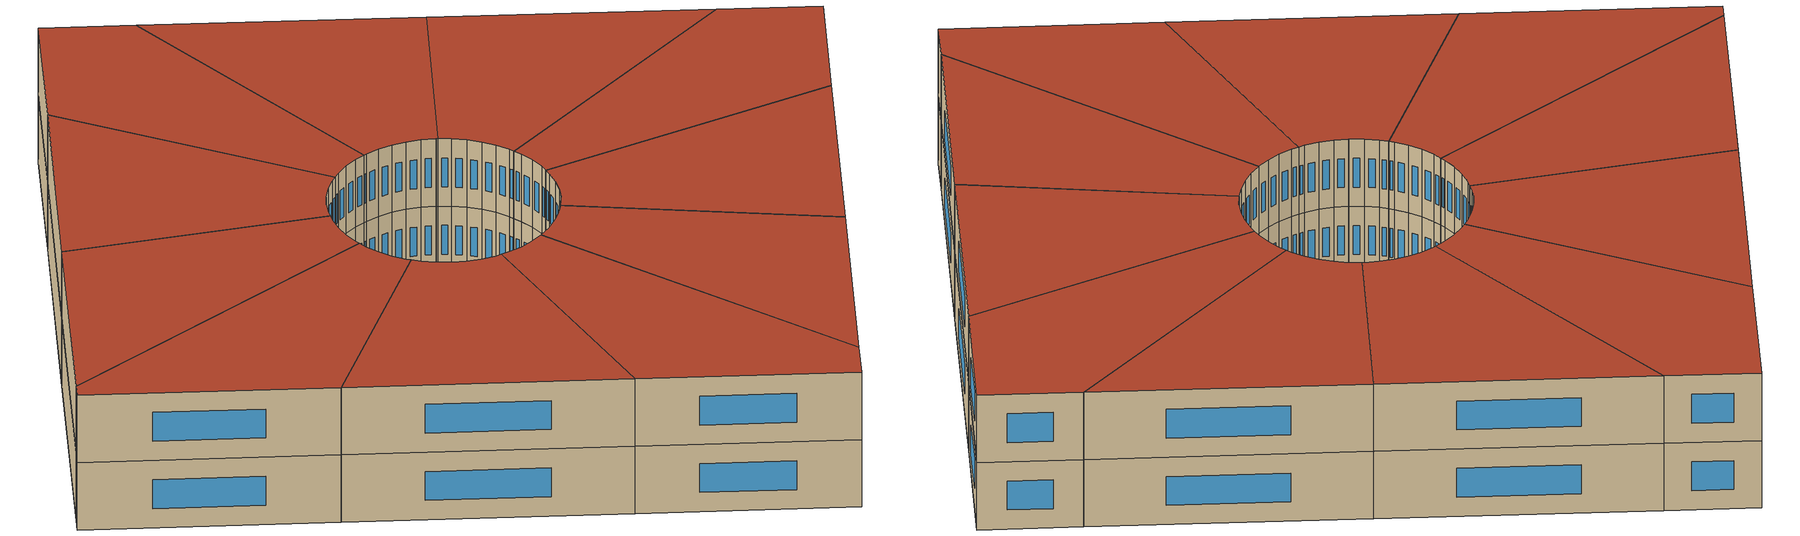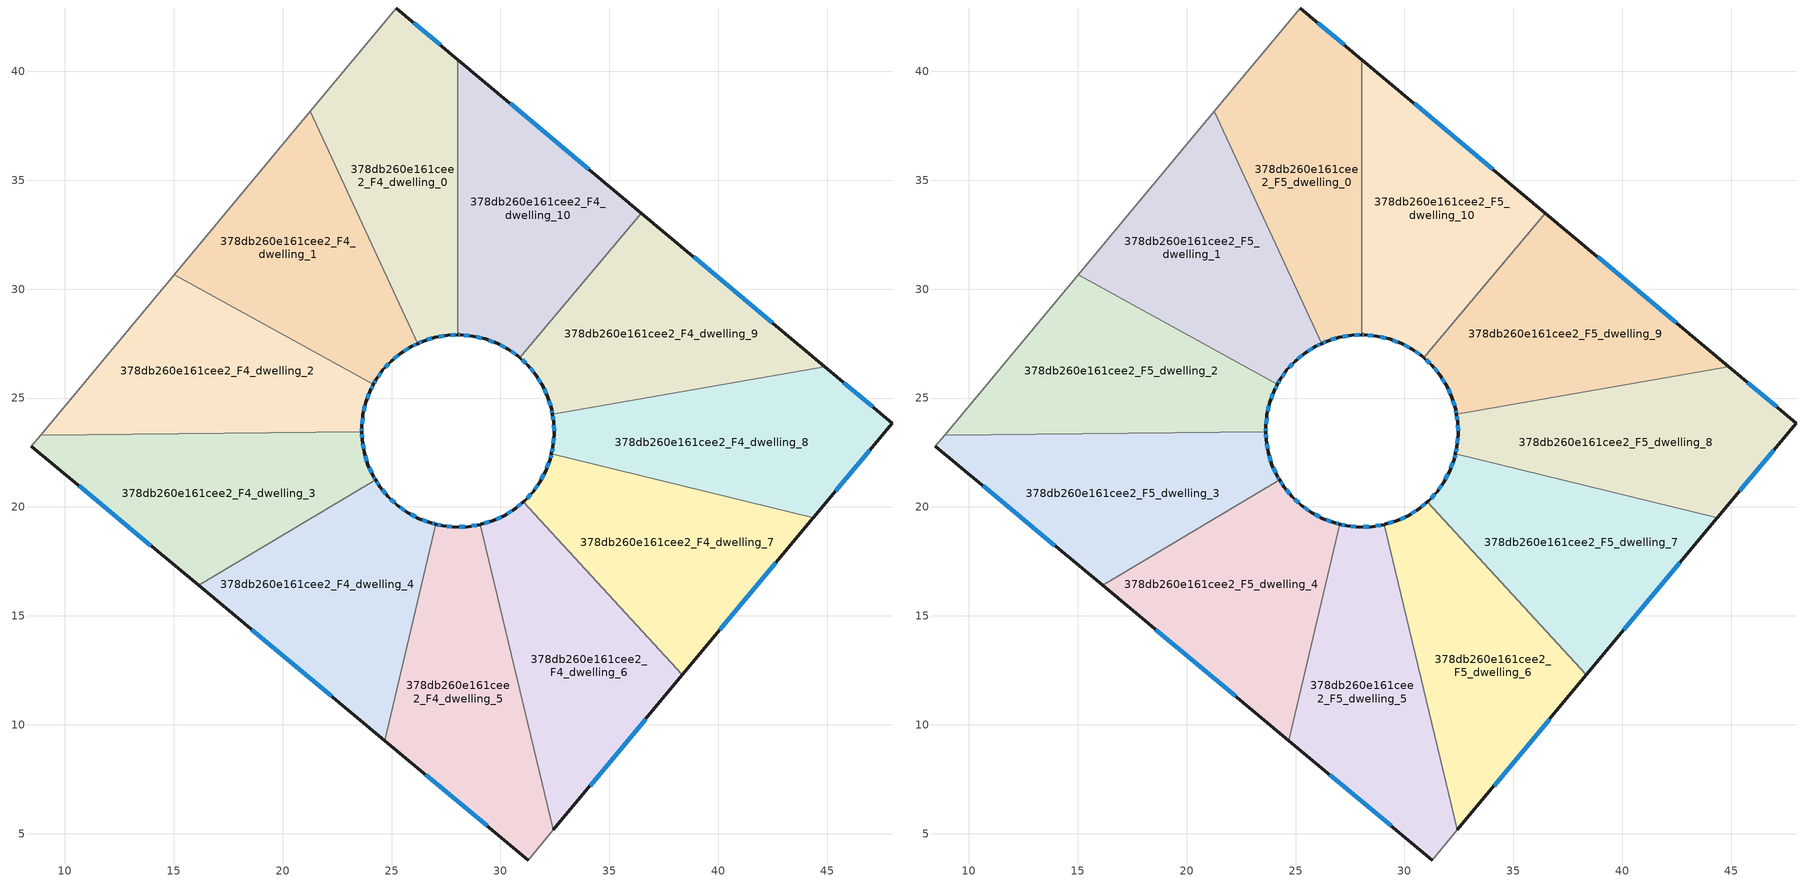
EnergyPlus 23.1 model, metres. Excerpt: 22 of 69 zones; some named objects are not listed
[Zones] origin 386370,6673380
378db260e161cee2_F4_dwelling_0
 floor to 378db260e161cee2_F3_dwelling_0 (EU_floor_Construction): 28.05,40.54 28.05,27.9 27.58,27.89 27.01,27.79 26.45,27.62 26.2,27.5 21.27,38.16 25.22,42.91 z12
 wall outside (EU_wall_Construction): 26.2,27.5 26.45,27.62 27.01,27.79 27.58,27.89 28.05,27.9 / 28.05,40.54 25.22,42.91 z12:15
 wall to 378db260e161cee2_F4_dwelling_10 (EU_wall_Construction): 28.05,27.9 28.05,40.54 z12:15
 wall to 378db260e161cee2_F4_dwelling_1 (EU_wall_Construction): 21.27,38.16 26.2,27.5 z12:15
 wall adiabatic (EU_wall_Construction): 25.22,42.91 21.27,38.16 z12:15
 window (EU_Window_Construction): 27.71,27.89 27.91,27.9 / 27.17,27.82 27.42,27.86 / 26.61,27.67 26.85,27.74 / 26.27,27.54 26.38,27.59 / 27.24,41.22 26.03,42.23 z12.86:14.14
378db260e161cee2_F4_dwelling_1
 floor to 378db260e161cee2_F3_dwelling_1 (EU_floor_Construction): 21.27,38.16 26.2,27.5 25.92,27.38 25.43,27.07 24.98,26.7 24.6,26.29 24.29,25.86 24.17,25.63 15.03,30.67 z12
 wall outside (EU_wall_Construction): 24.17,25.63 24.29,25.86 24.6,26.29 24.98,26.7 25.43,27.07 25.92,27.38 26.2,27.5 z12:15
 wall to 378db260e161cee2_F4_dwelling_2 (EU_wall_Construction): 15.03,30.67 24.17,25.63 z12:15
 wall adiabatic (EU_wall_Construction): 21.27,38.16 15.03,30.67 z12:15
 window (EU_Window_Construction): 26,27.41 26.12,27.47 / 25.57,27.16 25.78,27.29 / 25.11,26.81 25.3,26.96 / 24.71,26.41 24.87,26.58 / 24.38,25.98 24.51,26.17 / 24.21,25.7 24.26,25.79 z12.86:14.14
378db260e161cee2_F4_dwelling_10
 floor to 378db260e161cee2_F3_dwelling_10 (EU_floor_Construction): 36.47,33.49 30.89,26.86 30.84,26.91 30.83,26.91 30.36,27.24 29.85,27.52 29.3,27.72 28.74,27.85 28.16,27.91 28.05,27.9 28.05,40.54 z12
 wall outside (EU_wall_Construction): 28.05,27.9 28.16,27.91 28.74,27.85 29.3,27.72 29.85,27.52 30.36,27.24 30.83,26.91 30.84,26.91 30.89,26.86 / 36.47,33.49 28.05,40.54 z12:15
 wall to 378db260e161cee2_F4_dwelling_9 (EU_wall_Construction): 30.89,26.86 36.47,33.49 z12:15
 window (EU_Window_Construction): 30.49,27.15 30.69,27.01 / 30,27.44 30.22,27.32 / 29.46,27.66 29.69,27.57 / 28.9,27.81 29.14,27.76 / 28.33,27.89 28.57,27.87 / 28.08,27.9 28.13,27.9 / 34.06,35.51 30.45,38.53 z12.86:14.14
378db260e161cee2_F4_dwelling_2
 floor to 378db260e161cee2_F3_dwelling_2 (EU_floor_Construction): 24.17,25.63 24.02,25.35 23.82,24.8 23.69,24.24 23.63,23.66 23.64,23.45 8.89,23.3 15.03,30.67 z12
 wall outside (EU_wall_Construction): 23.64,23.45 23.63,23.66 23.69,24.24 23.82,24.8 24.02,25.35 24.17,25.63 z12:15
 wall to 378db260e161cee2_F4_dwelling_3 (EU_wall_Construction): 8.89,23.3 23.64,23.45 z12:15
 wall adiabatic (EU_wall_Construction): 15.03,30.67 8.89,23.3 z12:15
 window (EU_Window_Construction): 24.06,25.43 24.13,25.55 / 23.88,24.96 23.96,25.19 / 23.72,24.4 23.78,24.64 / 23.65,23.82 23.67,24.07 / 23.64,23.51 23.63,23.6 z12.86:14.14
378db260e161cee2_F4_dwelling_3
 floor to 378db260e161cee2_F3_dwelling_3 (EU_floor_Construction): 23.64,23.45 23.65,23.08 23.75,22.5 23.92,21.95 24.16,21.42 24.27,21.24 16.14,16.4 8.47,22.79 8.89,23.3 z12
 wall outside (EU_wall_Construction): 24.27,21.24 24.16,21.42 23.92,21.95 23.75,22.5 23.65,23.08 23.64,23.45 / 8.47,22.79 16.14,16.4 z12:15
 wall to 378db260e161cee2_F4_dwelling_4 (EU_wall_Construction): 16.14,16.4 24.27,21.24 z12:15
 wall adiabatic (EU_wall_Construction): 8.89,23.3 8.47,22.79 z12:15
 window (EU_Window_Construction): 23.65,23.18 23.64,23.34 / 23.72,22.67 23.68,22.91 / 23.87,22.11 23.8,22.35 / 24.09,21.57 23.99,21.8 / 24.24,21.29 24.19,21.37 / 10.66,20.96 13.95,18.22 z12.86:14.14
378db260e161cee2_F4_dwelling_4
 floor to 378db260e161cee2_F3_dwelling_4 (EU_floor_Construction): 26.25,19.47 26.79,19.27 27.04,19.21 24.69,9.28 16.14,16.4 24.27,21.24 24.47,20.93 24.84,20.48 25.26,20.08 25.27,20.07 25.73,19.74 z12
 wall outside (EU_wall_Construction): 27.04,19.21 26.79,19.27 26.25,19.47 25.73,19.74 25.27,20.07 25.26,20.08 24.84,20.48 24.47,20.93 24.27,21.24 / 16.14,16.4 24.69,9.28 z12:15
 wall to 378db260e161cee2_F4_dwelling_5 (EU_wall_Construction): 24.69,9.28 27.04,19.21 z12:15
 window (EU_Window_Construction): 24.41,21.02 24.33,21.15 / 24.73,20.61 24.57,20.8 / 25.14,20.19 24.96,20.36 / 25.6,19.84 25.4,19.98 / 26.1,19.55 25.88,19.67 / 26.64,19.33 26.4,19.41 / 26.97,19.23 26.86,19.25 / 18.58,14.36 22.25,11.31 z12.86:14.14
378db260e161cee2_F4_dwelling_5
 floor to 378db260e161cee2_F3_dwelling_5 (EU_floor_Construction): 29.08,19.2 32.42,5.17 31.27,3.79 24.69,9.28 27.04,19.21 27.36,19.14 27.94,19.08 28.52,19.1 z12
 wall outside (EU_wall_Construction): 29.08,19.2 28.52,19.1 27.94,19.08 27.36,19.14 27.04,19.21 / 24.69,9.28 31.27,3.79 z12:15
 wall to 378db260e161cee2_F4_dwelling_6 (EU_wall_Construction): 32.42,5.17 29.08,19.2 z12:15
 wall adiabatic (EU_wall_Construction): 31.27,3.79 32.42,5.17 z12:15
 window (EU_Window_Construction): 27.27,19.16 27.13,19.19 / 27.77,19.1 27.53,19.12 / 28.35,19.1 28.1,19.09 / 28.92,19.17 28.68,19.13 / 26.57,7.71 29.39,5.36 z12.86:14.14
378db260e161cee2_F4_dwelling_6
 floor to 378db260e161cee2_F3_dwelling_6 (EU_floor_Construction): 31.05,20.23 38.36,12.3 32.42,5.17 29.08,19.2 29.09,19.2 29.65,19.37 30.18,19.61 30.67,19.92 z12
 wall outside (EU_wall_Construction): 31.05,20.23 30.67,19.92 30.18,19.61 29.65,19.37 29.09,19.2 29.08,19.2 / 32.42,5.17 38.36,12.3 z12:15
 wall to 378db260e161cee2_F4_dwelling_7 (EU_wall_Construction): 38.36,12.3 31.05,20.23 z12:15
 window (EU_Window_Construction): 29.49,19.32 29.25,19.25 / 30.03,19.54 29.8,19.44 / 30.53,19.83 30.32,19.7 / 30.94,20.14 30.78,20.01 / 34.12,7.21 36.66,10.26 z12.86:14.14
378db260e161cee2_F4_dwelling_7
 floor to 378db260e161cee2_F3_dwelling_7 (EU_floor_Construction): 44.36,19.51 38.36,12.3 31.05,20.23 31.12,20.29 31.5,20.69 31.8,21.13 32.08,21.64 32.28,22.18 32.34,22.45 z12
 wall outside (EU_wall_Construction): 32.34,22.45 32.28,22.18 32.08,21.64 31.8,21.13 31.5,20.69 31.12,20.29 31.05,20.23 / 38.36,12.3 44.36,19.51 z12:15
 wall to 378db260e161cee2_F4_dwelling_8 (EU_wall_Construction): 44.36,19.51 32.34,22.45 z12:15
 window (EU_Window_Construction): 31.39,20.57 31.23,20.4 / 31.72,21 31.58,20.81 / 32,21.49 31.88,21.27 / 32.22,22.03 32.14,21.8 / 32.32,22.37 32.3,22.26 / 40.07,14.36 42.64,17.45 z12.86:14.14
378db260e161cee2_F4_dwelling_8
 floor to 378db260e161cee2_F3_dwelling_8 (EU_floor_Construction): 47.98,23.86 44.36,19.51 32.34,22.45 32.41,22.75 32.47,23.33 32.45,23.91 32.39,24.25 44.89,26.44 z12
 wall outside (EU_wall_Construction): 32.39,24.25 32.45,23.91 32.47,23.33 32.41,22.75 32.34,22.45 / 44.36,19.51 47.98,23.86 44.89,26.44 z12:15
 wall to 378db260e161cee2_F4_dwelling_9 (EU_wall_Construction): 44.89,26.44 32.39,24.25 z12:15
 window (EU_Window_Construction): 32.39,22.66 32.36,22.53 / 32.45,23.16 32.43,22.92 / 32.45,23.75 32.46,23.5 / 32.41,24.16 32.43,24.01 / 47.1,24.6 45.77,25.7 / 45.39,20.75 46.94,22.61 z12.86:14.14
378db260e161cee2_F4_dwelling_9
 floor to 378db260e161cee2_F3_dwelling_9 (EU_floor_Construction): 44.89,26.44 32.39,24.25 32.35,24.48 32.18,25.04 31.94,25.57 31.63,26.06 31.26,26.51 30.89,26.86 36.47,33.49 z12
 wall outside (EU_wall_Construction): 30.89,26.86 31.26,26.51 31.63,26.06 31.94,25.57 32.18,25.04 32.35,24.48 32.39,24.25 / 44.89,26.44 36.47,33.49 z12:15
 window (EU_Window_Construction): 32.36,24.42 32.38,24.32 / 32.23,24.88 32.3,24.64 / 32.01,25.42 32.11,25.19 / 31.72,25.92 31.85,25.71 / 31.37,26.38 31.53,26.19 / 30.99,26.76 31.15,26.61 / 42.48,28.46 38.87,31.48 z12.86:14.14
378db260e161cee2_F5_dwelling_0
 floor to 378db260e161cee2_F4_dwelling_0 (EU_floor_Construction): 28.05,40.54 28.05,27.9 27.58,27.89 27.01,27.79 26.45,27.62 26.2,27.5 21.27,38.16 25.22,42.91 z15
 wall outside (EU_wall_Construction): 26.2,27.5 26.45,27.62 27.01,27.79 27.58,27.89 28.05,27.9 / 28.05,40.54 25.22,42.91 z15:18
 wall to 378db260e161cee2_F5_dwelling_10 (EU_wall_Construction): 28.05,27.9 28.05,40.54 z15:18
 wall to 378db260e161cee2_F5_dwelling_1 (EU_wall_Construction): 21.27,38.16 26.2,27.5 z15:18
 wall adiabatic (EU_wall_Construction): 25.22,42.91 21.27,38.16 z15:18
 window (EU_Window_Construction): 27.71,27.89 27.91,27.9 / 27.17,27.82 27.42,27.86 / 26.61,27.67 26.85,27.74 / 26.27,27.54 26.38,27.59 / 27.24,41.22 26.03,42.23 z15.86:17.14
 roof outside (EU_roof_Construction): 28.05,27.9 28.05,40.54 25.22,42.91 21.27,38.16 26.2,27.5 26.45,27.62 27.01,27.79 27.58,27.89 z18
378db260e161cee2_F5_dwelling_1
 floor to 378db260e161cee2_F4_dwelling_1 (EU_floor_Construction): 21.27,38.16 26.2,27.5 25.92,27.38 25.43,27.07 24.98,26.7 24.6,26.29 24.29,25.86 24.17,25.63 15.03,30.67 z15
 wall outside (EU_wall_Construction): 24.17,25.63 24.29,25.86 24.6,26.29 24.98,26.7 25.43,27.07 25.92,27.38 26.2,27.5 z15:18
 wall to 378db260e161cee2_F5_dwelling_2 (EU_wall_Construction): 15.03,30.67 24.17,25.63 z15:18
 wall adiabatic (EU_wall_Construction): 21.27,38.16 15.03,30.67 z15:18
 window (EU_Window_Construction): 26,27.41 26.12,27.47 / 25.57,27.16 25.78,27.29 / 25.11,26.81 25.3,26.96 / 24.71,26.41 24.87,26.58 / 24.38,25.98 24.51,26.17 / 24.21,25.7 24.26,25.79 z15.86:17.14
 roof outside (EU_roof_Construction): 24.98,26.7 25.43,27.07 25.92,27.38 26.2,27.5 21.27,38.16 15.03,30.67 24.17,25.63 24.29,25.86 24.6,26.29 z18
378db260e161cee2_F5_dwelling_10
 floor to 378db260e161cee2_F4_dwelling_10 (EU_floor_Construction): 36.47,33.49 30.89,26.86 30.84,26.91 30.83,26.91 30.36,27.24 29.85,27.52 29.3,27.72 28.74,27.85 28.16,27.91 28.05,27.9 28.05,40.54 z15
 wall outside (EU_wall_Construction): 28.05,27.9 28.16,27.91 28.74,27.85 29.3,27.72 29.85,27.52 30.36,27.24 30.83,26.91 30.84,26.91 30.89,26.86 / 36.47,33.49 28.05,40.54 z15:18
 wall to 378db260e161cee2_F5_dwelling_9 (EU_wall_Construction): 30.89,26.86 36.47,33.49 z15:18
 window (EU_Window_Construction): 30.49,27.15 30.69,27.01 / 30,27.44 30.22,27.32 / 29.46,27.66 29.69,27.57 / 28.9,27.81 29.14,27.76 / 28.33,27.89 28.57,27.87 / 28.08,27.9 28.13,27.9 / 34.06,35.51 30.45,38.53 z15.86:17.14
 roof outside (EU_roof_Construction): 30.89,26.86 36.47,33.49 28.05,40.54 28.05,27.9 28.16,27.91 28.74,27.85 29.3,27.72 29.85,27.52 30.36,27.24 30.83,26.91 30.84,26.91 z18
378db260e161cee2_F5_dwelling_2
 floor to 378db260e161cee2_F4_dwelling_2 (EU_floor_Construction): 24.17,25.63 24.02,25.35 23.82,24.8 23.69,24.24 23.63,23.66 23.64,23.45 8.89,23.3 15.03,30.67 z15
 wall outside (EU_wall_Construction): 23.64,23.45 23.63,23.66 23.69,24.24 23.82,24.8 24.02,25.35 24.17,25.63 z15:18
 wall to 378db260e161cee2_F5_dwelling_3 (EU_wall_Construction): 8.89,23.3 23.64,23.45 z15:18
 wall adiabatic (EU_wall_Construction): 15.03,30.67 8.89,23.3 z15:18
 window (EU_Window_Construction): 24.06,25.43 24.13,25.55 / 23.88,24.96 23.96,25.19 / 23.72,24.4 23.78,24.64 / 23.65,23.82 23.67,24.07 / 23.64,23.51 23.63,23.6 z15.86:17.14
 roof outside (EU_roof_Construction): 23.64,23.45 23.63,23.66 23.69,24.24 23.82,24.8 24.02,25.35 24.17,25.63 15.03,30.67 8.89,23.3 z18
378db260e161cee2_F5_dwelling_3
 floor to 378db260e161cee2_F4_dwelling_3 (EU_floor_Construction): 23.64,23.45 23.65,23.08 23.75,22.5 23.92,21.95 24.16,21.42 24.27,21.24 16.14,16.4 8.47,22.79 8.89,23.3 z15
 wall outside (EU_wall_Construction): 24.27,21.24 24.16,21.42 23.92,21.95 23.75,22.5 23.65,23.08 23.64,23.45 / 8.47,22.79 16.14,16.4 z15:18
 wall to 378db260e161cee2_F5_dwelling_4 (EU_wall_Construction): 16.14,16.4 24.27,21.24 z15:18
 wall adiabatic (EU_wall_Construction): 8.89,23.3 8.47,22.79 z15:18
 window (EU_Window_Construction): 23.65,23.18 23.64,23.34 / 23.72,22.67 23.68,22.91 / 23.87,22.11 23.8,22.35 / 24.09,21.57 23.99,21.8 / 24.24,21.29 24.19,21.37 / 10.66,20.96 13.95,18.22 z15.86:17.14
 roof outside (EU_roof_Construction): 24.27,21.24 24.16,21.42 23.92,21.95 23.75,22.5 23.65,23.08 23.64,23.45 8.89,23.3 8.47,22.79 16.14,16.4 z18
378db260e161cee2_F5_dwelling_4
 floor to 378db260e161cee2_F4_dwelling_4 (EU_floor_Construction): 26.25,19.47 26.79,19.27 27.04,19.21 24.69,9.28 16.14,16.4 24.27,21.24 24.47,20.93 24.84,20.48 25.26,20.08 25.27,20.07 25.73,19.74 z15
 wall outside (EU_wall_Construction): 27.04,19.21 26.79,19.27 26.25,19.47 25.73,19.74 25.27,20.07 25.26,20.08 24.84,20.48 24.47,20.93 24.27,21.24 / 16.14,16.4 24.69,9.28 z15:18
 wall to 378db260e161cee2_F5_dwelling_5 (EU_wall_Construction): 24.69,9.28 27.04,19.21 z15:18
 window (EU_Window_Construction): 24.41,21.02 24.33,21.15 / 24.73,20.61 24.57,20.8 / 25.14,20.19 24.96,20.36 / 25.6,19.84 25.4,19.98 / 26.1,19.55 25.88,19.67 / 26.64,19.33 26.4,19.41 / 26.97,19.23 26.86,19.25 / 18.58,14.36 22.25,11.31 z15.86:17.14
 roof outside (EU_roof_Construction): 24.69,9.28 27.04,19.21 26.79,19.27 26.25,19.47 25.73,19.74 25.27,20.07 25.26,20.08 24.84,20.48 24.47,20.93 24.27,21.24 16.14,16.4 z18
378db260e161cee2_F5_dwelling_5
 floor to 378db260e161cee2_F4_dwelling_5 (EU_floor_Construction): 29.08,19.2 32.42,5.17 31.27,3.79 24.69,9.28 27.04,19.21 27.36,19.14 27.94,19.08 28.52,19.1 z15
 wall outside (EU_wall_Construction): 29.08,19.2 28.52,19.1 27.94,19.08 27.36,19.14 27.04,19.21 / 24.69,9.28 31.27,3.79 z15:18
 wall to 378db260e161cee2_F5_dwelling_6 (EU_wall_Construction): 32.42,5.17 29.08,19.2 z15:18
 wall adiabatic (EU_wall_Construction): 31.27,3.79 32.42,5.17 z15:18
 window (EU_Window_Construction): 27.27,19.16 27.13,19.19 / 27.77,19.1 27.53,19.12 / 28.35,19.1 28.1,19.09 / 28.92,19.17 28.68,19.13 / 26.57,7.71 29.39,5.36 z15.86:17.14
 roof outside (EU_roof_Construction): 31.27,3.79 32.42,5.17 29.08,19.2 28.52,19.1 27.94,19.08 27.36,19.14 27.04,19.21 24.69,9.28 z18
378db260e161cee2_F5_dwelling_6
 floor to 378db260e161cee2_F4_dwelling_6 (EU_floor_Construction): 31.05,20.23 38.36,12.3 32.42,5.17 29.08,19.2 29.09,19.2 29.65,19.37 30.18,19.61 30.67,19.92 z15
 wall outside (EU_wall_Construction): 31.05,20.23 30.67,19.92 30.18,19.61 29.65,19.37 29.09,19.2 29.08,19.2 / 32.42,5.17 38.36,12.3 z15:18
 wall to 378db260e161cee2_F5_dwelling_7 (EU_wall_Construction): 38.36,12.3 31.05,20.23 z15:18
 window (EU_Window_Construction): 29.49,19.32 29.25,19.25 / 30.03,19.54 29.8,19.44 / 30.53,19.83 30.32,19.7 / 30.94,20.14 30.78,20.01 / 34.12,7.21 36.66,10.26 z15.86:17.14
 roof outside (EU_roof_Construction): 32.42,5.17 38.36,12.3 31.05,20.23 30.67,19.92 30.18,19.61 29.65,19.37 29.09,19.2 29.08,19.2 z18
378db260e161cee2_F5_dwelling_7
 floor to 378db260e161cee2_F4_dwelling_7 (EU_floor_Construction): 44.36,19.51 38.36,12.3 31.05,20.23 31.12,20.29 31.5,20.69 31.8,21.13 32.08,21.64 32.28,22.18 32.34,22.45 z15
 wall outside (EU_wall_Construction): 32.34,22.45 32.28,22.18 32.08,21.64 31.8,21.13 31.5,20.69 31.12,20.29 31.05,20.23 / 38.36,12.3 44.36,19.51 z15:18
 wall to 378db260e161cee2_F5_dwelling_8 (EU_wall_Construction): 44.36,19.51 32.34,22.45 z15:18
 window (EU_Window_Construction): 31.39,20.57 31.23,20.4 / 31.72,21 31.58,20.81 / 32,21.49 31.88,21.27 / 32.22,22.03 32.14,21.8 / 32.32,22.37 32.3,22.26 / 40.07,14.36 42.64,17.45 z15.86:17.14
 roof outside (EU_roof_Construction): 38.36,12.3 44.36,19.51 32.34,22.45 32.28,22.18 32.08,21.64 31.8,21.13 31.5,20.69 31.12,20.29 31.05,20.23 z18
378db260e161cee2_F5_dwelling_8
 floor to 378db260e161cee2_F4_dwelling_8 (EU_floor_Construction): 47.98,23.86 44.36,19.51 32.34,22.45 32.41,22.75 32.47,23.33 32.45,23.91 32.39,24.25 44.89,26.44 z15
 wall outside (EU_wall_Construction): 32.39,24.25 32.45,23.91 32.47,23.33 32.41,22.75 32.34,22.45 / 44.36,19.51 47.98,23.86 44.89,26.44 z15:18
 wall to 378db260e161cee2_F5_dwelling_9 (EU_wall_Construction): 44.89,26.44 32.39,24.25 z15:18
 window (EU_Window_Construction): 32.39,22.66 32.36,22.53 / 32.45,23.16 32.43,22.92 / 32.45,23.75 32.46,23.5 / 32.41,24.16 32.43,24.01 / 47.1,24.6 45.77,25.7 / 45.39,20.75 46.94,22.61 z15.86:17.14
 roof outside (EU_roof_Construction): 44.36,19.51 47.98,23.86 44.89,26.44 32.39,24.25 32.45,23.91 32.47,23.33 32.41,22.75 32.34,22.45 z18
378db260e161cee2_F5_dwelling_9
 floor to 378db260e161cee2_F4_dwelling_9 (EU_floor_Construction): 44.89,26.44 32.39,24.25 32.35,24.48 32.18,25.04 31.94,25.57 31.63,26.06 31.26,26.51 30.89,26.86 36.47,33.49 z15
 wall outside (EU_wall_Construction): 30.89,26.86 31.26,26.51 31.63,26.06 31.94,25.57 32.18,25.04 32.35,24.48 32.39,24.25 / 44.89,26.44 36.47,33.49 z15:18
 window (EU_Window_Construction): 32.36,24.42 32.38,24.32 / 32.23,24.88 32.3,24.64 / 32.01,25.42 32.11,25.19 / 31.72,25.92 31.85,25.71 / 31.37,26.38 31.53,26.19 / 30.99,26.76 31.15,26.61 / 42.48,28.46 38.87,31.48 z15.86:17.14
 roof outside (EU_roof_Construction): 44.89,26.44 36.47,33.49 30.89,26.86 31.26,26.51 31.63,26.06 31.94,25.57 32.18,25.04 32.35,24.48 32.39,24.25 z18
[Building]
EU S2 Campaign: North Axis=0; Terrain=City; Solar Distribution=FullExterior
[Site:Location]
Helsinki-Vantaa.AP: Latitude=60.317; Longitude=24.963; Time Zone=2; Elevation=54.6
[SizingPeriod:WeatherFileDays]
AnnualSizingPeriod: Begin Month=1; Begin Day of Month=1; End Month=12; End Day of Month=31; Day of Week for Start Day=Monday; Use Weather File Daylight Saving Period=No; Use Weather File Rain and Snow Indicators=No
[MATERIAL]
EU_InternalMass_Material: Roughness=MediumRough; Thickness=0.1; Conductivity=1; Density=1800; Specific Heat=900; Thermal Absorptance=0.9; Solar Absorptance=0.7; Visible Absorptance=0.7
[MATERIAL:NOMASS] Roughness=MediumRough; Thermal Absorptance=0.9; Solar Absorptance=0.7; Visible Absorptance=0.7
Name | Thermal Resistance
EU_wall_NoMass | 1.10183
EU_roof_NoMass; EU_floor_NoMass | 1.70606
[WINDOWMATERIAL:SIMPLEGLAZINGSYSTEM]
EU_Window_SimpleGlazing: UFactor=3.11035; Solar Heat Gain Coefficient=0.8; Visible Transmittance=0.8
[CONSTRUCTION]
EU_wall_Construction: EU_wall_NoMass
EU_roof_Construction: EU_roof_NoMass
EU_floor_Construction: EU_floor_NoMass
EU_Window_Construction: EU_Window_SimpleGlazing
EU_InternalMass_Construction: EU_InternalMass_Material
[ZONE] Type=1; Multiplier=1; Ceiling Height=autocalculate; Floor Area=autocalculate; Part of Total Floor Area=Yes
Name | Volume
378db260e161cee2_F4_dwelling_0; 378db260e161cee2_F5_dwelling_0 | 194.968
378db260e161cee2_F4_dwelling_1; 378db260e161cee2_F5_dwelling_1; 378db260e161cee2_F4_dwelling_6; 378db260e161cee2_F5_dwelling_6 | 194.947
378db260e161cee2_F4_dwelling_10; 378db260e161cee2_F5_dwelling_10 | 194.948
378db260e161cee2_F4_dwelling_2; 378db260e161cee2_F5_dwelling_2 | 194.952
378db260e161cee2_F4_dwelling_3; 378db260e161cee2_F5_dwelling_3 | 194.936
378db260e161cee2_F4_dwelling_4; 378db260e161cee2_F5_dwelling_4 | 194.929
378db260e161cee2_F4_dwelling_5; 378db260e161cee2_F5_dwelling_5 | 194.978
378db260e161cee2_F4_dwelling_7; 378db260e161cee2_F5_dwelling_7 | 194.934
378db260e161cee2_F4_dwelling_8; 378db260e161cee2_F5_dwelling_8 | 194.939
378db260e161cee2_F4_dwelling_9; 378db260e161cee2_F5_dwelling_9 | 194.986
[INTERNALMASS] Construction=EU_InternalMass_Construction
Name | Zone or ZoneList | Surface Area
378db260e161cee2_F4_dwelling_0_EU_InternalMass | 378db260e161cee2_F4_dwelling_0 | 64.989
378db260e161cee2_F4_dwelling_1_EU_InternalMass | 378db260e161cee2_F4_dwelling_1 | 64.9826
378db260e161cee2_F4_dwelling_2_EU_InternalMass | 378db260e161cee2_F4_dwelling_2 | 64.9838
378db260e161cee2_F4_dwelling_3_EU_InternalMass | 378db260e161cee2_F4_dwelling_3 | 64.9787
378db260e161cee2_F4_dwelling_4_EU_InternalMass | 378db260e161cee2_F4_dwelling_4 | 64.9767
378db260e161cee2_F4_dwelling_5_EU_InternalMass | 378db260e161cee2_F4_dwelling_5 | 64.9926
378db260e161cee2_F4_dwelling_6_EU_InternalMass | 378db260e161cee2_F4_dwelling_6 | 64.9821
378db260e161cee2_F4_dwelling_7_EU_InternalMass | 378db260e161cee2_F4_dwelling_7 | 64.9781
378db260e161cee2_F4_dwelling_8_EU_InternalMass | 378db260e161cee2_F4_dwelling_8 | 64.9796
378db260e161cee2_F4_dwelling_9_EU_InternalMass | 378db260e161cee2_F4_dwelling_9 | 64.9957
378db260e161cee2_F4_dwelling_10_EU_InternalMass | 378db260e161cee2_F4_dwelling_10 | 64.983
378db260e161cee2_F5_dwelling_0_EU_InternalMass | 378db260e161cee2_F5_dwelling_0 | 64.989
378db260e161cee2_F5_dwelling_1_EU_InternalMass | 378db260e161cee2_F5_dwelling_1 | 64.9826
378db260e161cee2_F5_dwelling_2_EU_InternalMass | 378db260e161cee2_F5_dwelling_2 | 64.9838
378db260e161cee2_F5_dwelling_3_EU_InternalMass | 378db260e161cee2_F5_dwelling_3 | 64.9787
378db260e161cee2_F5_dwelling_4_EU_InternalMass | 378db260e161cee2_F5_dwelling_4 | 64.9767
378db260e161cee2_F5_dwelling_5_EU_InternalMass | 378db260e161cee2_F5_dwelling_5 | 64.9926
378db260e161cee2_F5_dwelling_6_EU_InternalMass | 378db260e161cee2_F5_dwelling_6 | 64.9821
378db260e161cee2_F5_dwelling_7_EU_InternalMass | 378db260e161cee2_F5_dwelling_7 | 64.9781
378db260e161cee2_F5_dwelling_8_EU_InternalMass | 378db260e161cee2_F5_dwelling_8 | 64.9796
378db260e161cee2_F5_dwelling_9_EU_InternalMass | 378db260e161cee2_F5_dwelling_9 | 64.9957
378db260e161cee2_F5_dwelling_10_EU_InternalMass | 378db260e161cee2_F5_dwelling_10 | 64.983
[OTHEREQUIPMENT] Fuel Type=Electricity; Design Level Calculation Method=Watts/Area; Power per Zone Floor Area=1; Fraction Latent=0; Fraction Radiant=0; Fraction Lost=0; Carbon Dioxide Generation Rate=0; EndUse Subcategory=EU_Step8_InternalGains
Name | Zone or ZoneList or Space or SpaceList | Schedule
EU_Step8_InternalGain_378db260e161cee2_F4_dwelling_0_f000 | 378db260e161cee2_F4_dwelling_0 | EU_Step8_GainSchedule_378db260e161cee2_F4_dwelling_0_f000
EU_Step8_InternalGain_378db260e161cee2_F4_dwelling_1_f000 | 378db260e161cee2_F4_dwelling_1 | EU_Step8_GainSchedule_378db260e161cee2_F4_dwelling_1_f000
EU_Step8_InternalGain_378db260e161cee2_F4_dwelling_2_f000 | 378db260e161cee2_F4_dwelling_2 | EU_Step8_GainSchedule_378db260e161cee2_F4_dwelling_2_f000
EU_Step8_InternalGain_378db260e161cee2_F4_dwelling_3_f000 | 378db260e161cee2_F4_dwelling_3 | EU_Step8_GainSchedule_378db260e161cee2_F4_dwelling_3_f000
EU_Step8_InternalGain_378db260e161cee2_F4_dwelling_4_f000 | 378db260e161cee2_F4_dwelling_4 | EU_Step8_GainSchedule_378db260e161cee2_F4_dwelling_4_f000
EU_Step8_InternalGain_378db260e161cee2_F4_dwelling_5_f000 | 378db260e161cee2_F4_dwelling_5 | EU_Step8_GainSchedule_378db260e161cee2_F4_dwelling_5_f000
EU_Step8_InternalGain_378db260e161cee2_F4_dwelling_6_f000 | 378db260e161cee2_F4_dwelling_6 | EU_Step8_GainSchedule_378db260e161cee2_F4_dwelling_6_f000
EU_Step8_InternalGain_378db260e161cee2_F4_dwelling_7_f000 | 378db260e161cee2_F4_dwelling_7 | EU_Step8_GainSchedule_378db260e161cee2_F4_dwelling_7_f000
EU_Step8_InternalGain_378db260e161cee2_F4_dwelling_8_f000 | 378db260e161cee2_F4_dwelling_8 | EU_Step8_GainSchedule_378db260e161cee2_F4_dwelling_8_f000
EU_Step8_InternalGain_378db260e161cee2_F4_dwelling_9_f000 | 378db260e161cee2_F4_dwelling_9 | EU_Step8_GainSchedule_378db260e161cee2_F4_dwelling_9_f000
EU_Step8_InternalGain_378db260e161cee2_F4_dwelling_10_f000 | 378db260e161cee2_F4_dwelling_10 | EU_Step8_GainSchedule_378db260e161cee2_F4_dwelling_10_f000
EU_Step8_InternalGain_378db260e161cee2_F5_dwelling_0_f000 | 378db260e161cee2_F5_dwelling_0 | EU_Step8_GainSchedule_378db260e161cee2_F5_dwelling_0_f000
EU_Step8_InternalGain_378db260e161cee2_F5_dwelling_1_f000 | 378db260e161cee2_F5_dwelling_1 | EU_Step8_GainSchedule_378db260e161cee2_F5_dwelling_1_f000
EU_Step8_InternalGain_378db260e161cee2_F5_dwelling_2_f000 | 378db260e161cee2_F5_dwelling_2 | EU_Step8_GainSchedule_378db260e161cee2_F5_dwelling_2_f000
EU_Step8_InternalGain_378db260e161cee2_F5_dwelling_3_f000 | 378db260e161cee2_F5_dwelling_3 | EU_Step8_GainSchedule_378db260e161cee2_F5_dwelling_3_f000
EU_Step8_InternalGain_378db260e161cee2_F5_dwelling_4_f000 | 378db260e161cee2_F5_dwelling_4 | EU_Step8_GainSchedule_378db260e161cee2_F5_dwelling_4_f000
EU_Step8_InternalGain_378db260e161cee2_F5_dwelling_5_f000 | 378db260e161cee2_F5_dwelling_5 | EU_Step8_GainSchedule_378db260e161cee2_F5_dwelling_5_f000
EU_Step8_InternalGain_378db260e161cee2_F5_dwelling_6_f000 | 378db260e161cee2_F5_dwelling_6 | EU_Step8_GainSchedule_378db260e161cee2_F5_dwelling_6_f000
EU_Step8_InternalGain_378db260e161cee2_F5_dwelling_7_f000 | 378db260e161cee2_F5_dwelling_7 | EU_Step8_GainSchedule_378db260e161cee2_F5_dwelling_7_f000
EU_Step8_InternalGain_378db260e161cee2_F5_dwelling_8_f000 | 378db260e161cee2_F5_dwelling_8 | EU_Step8_GainSchedule_378db260e161cee2_F5_dwelling_8_f000
EU_Step8_InternalGain_378db260e161cee2_F5_dwelling_9_f000 | 378db260e161cee2_F5_dwelling_9 | EU_Step8_GainSchedule_378db260e161cee2_F5_dwelling_9_f000
EU_Step8_InternalGain_378db260e161cee2_F5_dwelling_10_f000 | 378db260e161cee2_F5_dwelling_10 | EU_Step8_GainSchedule_378db260e161cee2_F5_dwelling_10_f000
[ZONEVENTILATION:DESIGNFLOWRATE] Schedule=EU_AlwaysOn; Design Flow Rate Calculation Method=AirChanges/Hour; Air Changes per Hour=0.756316; Ventilation Type=Natural; Fan Pressure Rise=0; Fan Total Efficiency=1; Constant Term Coefficient=1; Temperature Term Coefficient=0; Velocity Term Coefficient=0; Velocity Squared Term Coefficient=0; Minimum Indoor Temperature=-100; Maximum Indoor Temperature=100; Delta Temperature=-100; Minimum Outdoor Temperature=-100; Maximum Outdoor Temperature=100; Maximum Wind Speed=40
Name | Zone or ZoneList or Space or SpaceList
EU_ConstantAir_378db260e161cee2_F4_dwelling_0 | 378db260e161cee2_F4_dwelling_0
EU_ConstantAir_378db260e161cee2_F4_dwelling_1 | 378db260e161cee2_F4_dwelling_1
EU_ConstantAir_378db260e161cee2_F4_dwelling_2 | 378db260e161cee2_F4_dwelling_2
EU_ConstantAir_378db260e161cee2_F4_dwelling_3 | 378db260e161cee2_F4_dwelling_3
EU_ConstantAir_378db260e161cee2_F4_dwelling_4 | 378db260e161cee2_F4_dwelling_4
EU_ConstantAir_378db260e161cee2_F4_dwelling_5 | 378db260e161cee2_F4_dwelling_5
EU_ConstantAir_378db260e161cee2_F4_dwelling_6 | 378db260e161cee2_F4_dwelling_6
EU_ConstantAir_378db260e161cee2_F4_dwelling_7 | 378db260e161cee2_F4_dwelling_7
EU_ConstantAir_378db260e161cee2_F4_dwelling_8 | 378db260e161cee2_F4_dwelling_8
EU_ConstantAir_378db260e161cee2_F4_dwelling_9 | 378db260e161cee2_F4_dwelling_9
EU_ConstantAir_378db260e161cee2_F4_dwelling_10 | 378db260e161cee2_F4_dwelling_10
EU_ConstantAir_378db260e161cee2_F5_dwelling_0 | 378db260e161cee2_F5_dwelling_0
EU_ConstantAir_378db260e161cee2_F5_dwelling_1 | 378db260e161cee2_F5_dwelling_1
EU_ConstantAir_378db260e161cee2_F5_dwelling_2 | 378db260e161cee2_F5_dwelling_2
EU_ConstantAir_378db260e161cee2_F5_dwelling_3 | 378db260e161cee2_F5_dwelling_3
EU_ConstantAir_378db260e161cee2_F5_dwelling_4 | 378db260e161cee2_F5_dwelling_4
EU_ConstantAir_378db260e161cee2_F5_dwelling_5 | 378db260e161cee2_F5_dwelling_5
EU_ConstantAir_378db260e161cee2_F5_dwelling_6 | 378db260e161cee2_F5_dwelling_6
EU_ConstantAir_378db260e161cee2_F5_dwelling_7 | 378db260e161cee2_F5_dwelling_7
EU_ConstantAir_378db260e161cee2_F5_dwelling_8 | 378db260e161cee2_F5_dwelling_8
EU_ConstantAir_378db260e161cee2_F5_dwelling_9 | 378db260e161cee2_F5_dwelling_9
EU_ConstantAir_378db260e161cee2_F5_dwelling_10 | 378db260e161cee2_F5_dwelling_10
[HVACTEMPLATE:ZONE:IDEALLOADSAIRSYSTEM] System Availability Schedule=EU_AlwaysOn; Maximum Heating Supply Air Temperature=50; Minimum Cooling Supply Air Temperature=13; Maximum Heating Supply Air Humidity Ratio=0.0156; Minimum Cooling Supply Air Humidity Ratio=0.0077; Heating Limit=NoLimit; Cooling Limit=NoLimit; Heating Availability Schedule=EU_AlwaysOn; Cooling Availability Schedule=EU_CoolingOff; Dehumidification Control Type=ConstantSensibleHeatRatio; Cooling Sensible Heat Ratio=0.7; Dehumidification Setpoint=60; Humidification Control Type=None; Humidification Setpoint=30; Outdoor Air Method=None; Outdoor Air Flow Rate per Person=0.00944; Outdoor Air Flow Rate per Zone Floor Area=0; Outdoor Air Flow Rate per Zone=0; Demand Controlled Ventilation Type=None; Outdoor Air Economizer Type=NoEconomizer; Heat Recovery Type=None; Sensible Heat Recovery Effectiveness=0.7; Latent Heat Recovery Effectiveness=0.65
Name | Template Thermostat
378db260e161cee2_F4_dwelling_0 | EU_HeatOnly_378db260e161cee2_F4_dwelling_0
378db260e161cee2_F4_dwelling_1 | EU_HeatOnly_378db260e161cee2_F4_dwelling_1
378db260e161cee2_F4_dwelling_2 | EU_HeatOnly_378db260e161cee2_F4_dwelling_2
378db260e161cee2_F4_dwelling_3 | EU_HeatOnly_378db260e161cee2_F4_dwelling_3
378db260e161cee2_F4_dwelling_4 | EU_HeatOnly_378db260e161cee2_F4_dwelling_4
378db260e161cee2_F4_dwelling_5 | EU_HeatOnly_378db260e161cee2_F4_dwelling_5
378db260e161cee2_F4_dwelling_6 | EU_HeatOnly_378db260e161cee2_F4_dwelling_6
378db260e161cee2_F4_dwelling_7 | EU_HeatOnly_378db260e161cee2_F4_dwelling_7
378db260e161cee2_F4_dwelling_8 | EU_HeatOnly_378db260e161cee2_F4_dwelling_8
378db260e161cee2_F4_dwelling_9 | EU_HeatOnly_378db260e161cee2_F4_dwelling_9
378db260e161cee2_F4_dwelling_10 | EU_HeatOnly_378db260e161cee2_F4_dwelling_10
378db260e161cee2_F5_dwelling_0 | EU_HeatOnly_378db260e161cee2_F5_dwelling_0
378db260e161cee2_F5_dwelling_1 | EU_HeatOnly_378db260e161cee2_F5_dwelling_1
378db260e161cee2_F5_dwelling_2 | EU_HeatOnly_378db260e161cee2_F5_dwelling_2
378db260e161cee2_F5_dwelling_3 | EU_HeatOnly_378db260e161cee2_F5_dwelling_3
378db260e161cee2_F5_dwelling_4 | EU_HeatOnly_378db260e161cee2_F5_dwelling_4
378db260e161cee2_F5_dwelling_5 | EU_HeatOnly_378db260e161cee2_F5_dwelling_5
378db260e161cee2_F5_dwelling_6 | EU_HeatOnly_378db260e161cee2_F5_dwelling_6
378db260e161cee2_F5_dwelling_7 | EU_HeatOnly_378db260e161cee2_F5_dwelling_7
378db260e161cee2_F5_dwelling_8 | EU_HeatOnly_378db260e161cee2_F5_dwelling_8
378db260e161cee2_F5_dwelling_9 | EU_HeatOnly_378db260e161cee2_F5_dwelling_9
378db260e161cee2_F5_dwelling_10 | EU_HeatOnly_378db260e161cee2_F5_dwelling_10
[SIZING:ZONE] Zone Cooling Design Supply Air Temperature Input Method=SupplyAirTemperature; Zone Cooling Design Supply Air Temperature=13; Zone Heating Design Supply Air Temperature Input Method=SupplyAirTemperature; Zone Heating Design Supply Air Temperature=50; Zone Cooling Design Supply Air Humidity Ratio=0.008; Zone Heating Design Supply Air Humidity Ratio=0.008; Cooling Design Air Flow Method=DesignDay; Cooling Design Air Flow Rate=0; Cooling Minimum Air Flow per Zone Floor Area=0.000762; Cooling Minimum Air Flow=0; Cooling Minimum Air Flow Fraction=0.2; Heating Design Air Flow Method=DesignDay; Heating Design Air Flow Rate=0; Heating Maximum Air Flow per Zone Floor Area=0.002032; Heating Maximum Air Flow=0.141576; Heating Maximum Air Flow Fraction=0.3; Account for Dedicated Outdoor Air System=No; Dedicated Outdoor Air System Control Strategy=NeutralSupplyAir; Dedicated Outdoor Air Low Setpoint Temperature for Design=autosize; Dedicated Outdoor Air High Setpoint Temperature for Design=autosize; Zone Load Sizing Method=Sensible Load Only No Latent Load; Zone Latent Cooling Design Supply Air Humidity Ratio Input Method=HumidityRatioDifference; Zone Cooling Design Supply Air Humidity Ratio Difference=0.005; Zone Latent Heating Design Supply Air Humidity Ratio Input Method=HumidityRatioDifference; Zone Humidification Design Supply Air Humidity Ratio Difference=0.005
378db260e161cee2_F4_dwelling_0; 378db260e161cee2_F4_dwelling_1; 378db260e161cee2_F4_dwelling_2; 378db260e161cee2_F4_dwelling_3; 378db260e161cee2_F4_dwelling_4; 378db260e161cee2_F4_dwelling_5; 378db260e161cee2_F4_dwelling_6; 378db260e161cee2_F4_dwelling_7; 378db260e161cee2_F4_dwelling_8; 378db260e161cee2_F4_dwelling_9; 378db260e161cee2_F4_dwelling_10; 378db260e161cee2_F5_dwelling_0; 378db260e161cee2_F5_dwelling_1; 378db260e161cee2_F5_dwelling_2; 378db260e161cee2_F5_dwelling_3; 378db260e161cee2_F5_dwelling_4; 378db260e161cee2_F5_dwelling_5; 378db260e161cee2_F5_dwelling_6; 378db260e161cee2_F5_dwelling_7; 378db260e161cee2_F5_dwelling_8; 378db260e161cee2_F5_dwelling_9; 378db260e161cee2_F5_dwelling_10
[SCHEDULE:CONSTANT]
Name | Hourly Value
EU_AlwaysOn | 1
EU_CoolingOff | 0
[SCHEDULE:FILE] Column Number=1; Rows to Skip at Top=0; Number of Hours of Data=8760; Column Separator=Comma; Interpolate to Timestep=No; Minutes per Item=60; Adjust Schedule for Daylight Savings=Yes
Name | File
EU_Step8_GainSchedule_378db260e161cee2_F4_dwelling_0_f000 | ../../schedules/378db260e161cee2/378db260e161cee2_F4_dwelling_0_f000_gain.csv
EU_Step8_GainSchedule_378db260e161cee2_F4_dwelling_1_f000 | ../../schedules/378db260e161cee2/378db260e161cee2_F4_dwelling_1_f000_gain.csv
EU_Step8_GainSchedule_378db260e161cee2_F4_dwelling_2_f000 | ../../schedules/378db260e161cee2/378db260e161cee2_F4_dwelling_2_f000_gain.csv
EU_Step8_GainSchedule_378db260e161cee2_F4_dwelling_3_f000 | ../../schedules/378db260e161cee2/378db260e161cee2_F4_dwelling_3_f000_gain.csv
EU_Step8_GainSchedule_378db260e161cee2_F4_dwelling_4_f000 | ../../schedules/378db260e161cee2/378db260e161cee2_F4_dwelling_4_f000_gain.csv
EU_Step8_GainSchedule_378db260e161cee2_F4_dwelling_5_f000 | ../../schedules/378db260e161cee2/378db260e161cee2_F4_dwelling_5_f000_gain.csv
EU_Step8_GainSchedule_378db260e161cee2_F4_dwelling_6_f000 | ../../schedules/378db260e161cee2/378db260e161cee2_F4_dwelling_6_f000_gain.csv
EU_Step8_GainSchedule_378db260e161cee2_F4_dwelling_7_f000 | ../../schedules/378db260e161cee2/378db260e161cee2_F4_dwelling_7_f000_gain.csv
EU_Step8_GainSchedule_378db260e161cee2_F4_dwelling_8_f000 | ../../schedules/378db260e161cee2/378db260e161cee2_F4_dwelling_8_f000_gain.csv
EU_Step8_GainSchedule_378db260e161cee2_F4_dwelling_9_f000 | ../../schedules/378db260e161cee2/378db260e161cee2_F4_dwelling_9_f000_gain.csv
EU_Step8_GainSchedule_378db260e161cee2_F4_dwelling_10_f000 | ../../schedules/378db260e161cee2/378db260e161cee2_F4_dwelling_10_f000_gain.csv
EU_Step8_GainSchedule_378db260e161cee2_F5_dwelling_0_f000 | ../../schedules/378db260e161cee2/378db260e161cee2_F5_dwelling_0_f000_gain.csv
EU_Step8_GainSchedule_378db260e161cee2_F5_dwelling_1_f000 | ../../schedules/378db260e161cee2/378db260e161cee2_F5_dwelling_1_f000_gain.csv
EU_Step8_GainSchedule_378db260e161cee2_F5_dwelling_2_f000 | ../../schedules/378db260e161cee2/378db260e161cee2_F5_dwelling_2_f000_gain.csv
EU_Step8_GainSchedule_378db260e161cee2_F5_dwelling_3_f000 | ../../schedules/378db260e161cee2/378db260e161cee2_F5_dwelling_3_f000_gain.csv
EU_Step8_GainSchedule_378db260e161cee2_F5_dwelling_4_f000 | ../../schedules/378db260e161cee2/378db260e161cee2_F5_dwelling_4_f000_gain.csv
EU_Step8_GainSchedule_378db260e161cee2_F5_dwelling_5_f000 | ../../schedules/378db260e161cee2/378db260e161cee2_F5_dwelling_5_f000_gain.csv
EU_Step8_GainSchedule_378db260e161cee2_F5_dwelling_6_f000 | ../../schedules/378db260e161cee2/378db260e161cee2_F5_dwelling_6_f000_gain.csv
EU_Step8_GainSchedule_378db260e161cee2_F5_dwelling_7_f000 | ../../schedules/378db260e161cee2/378db260e161cee2_F5_dwelling_7_f000_gain.csv
EU_Step8_GainSchedule_378db260e161cee2_F5_dwelling_8_f000 | ../../schedules/378db260e161cee2/378db260e161cee2_F5_dwelling_8_f000_gain.csv
EU_Step8_GainSchedule_378db260e161cee2_F5_dwelling_9_f000 | ../../schedules/378db260e161cee2/378db260e161cee2_F5_dwelling_9_f000_gain.csv
EU_Step8_GainSchedule_378db260e161cee2_F5_dwelling_10_f000 | ../../schedules/378db260e161cee2/378db260e161cee2_F5_dwelling_10_f000_gain.csv
